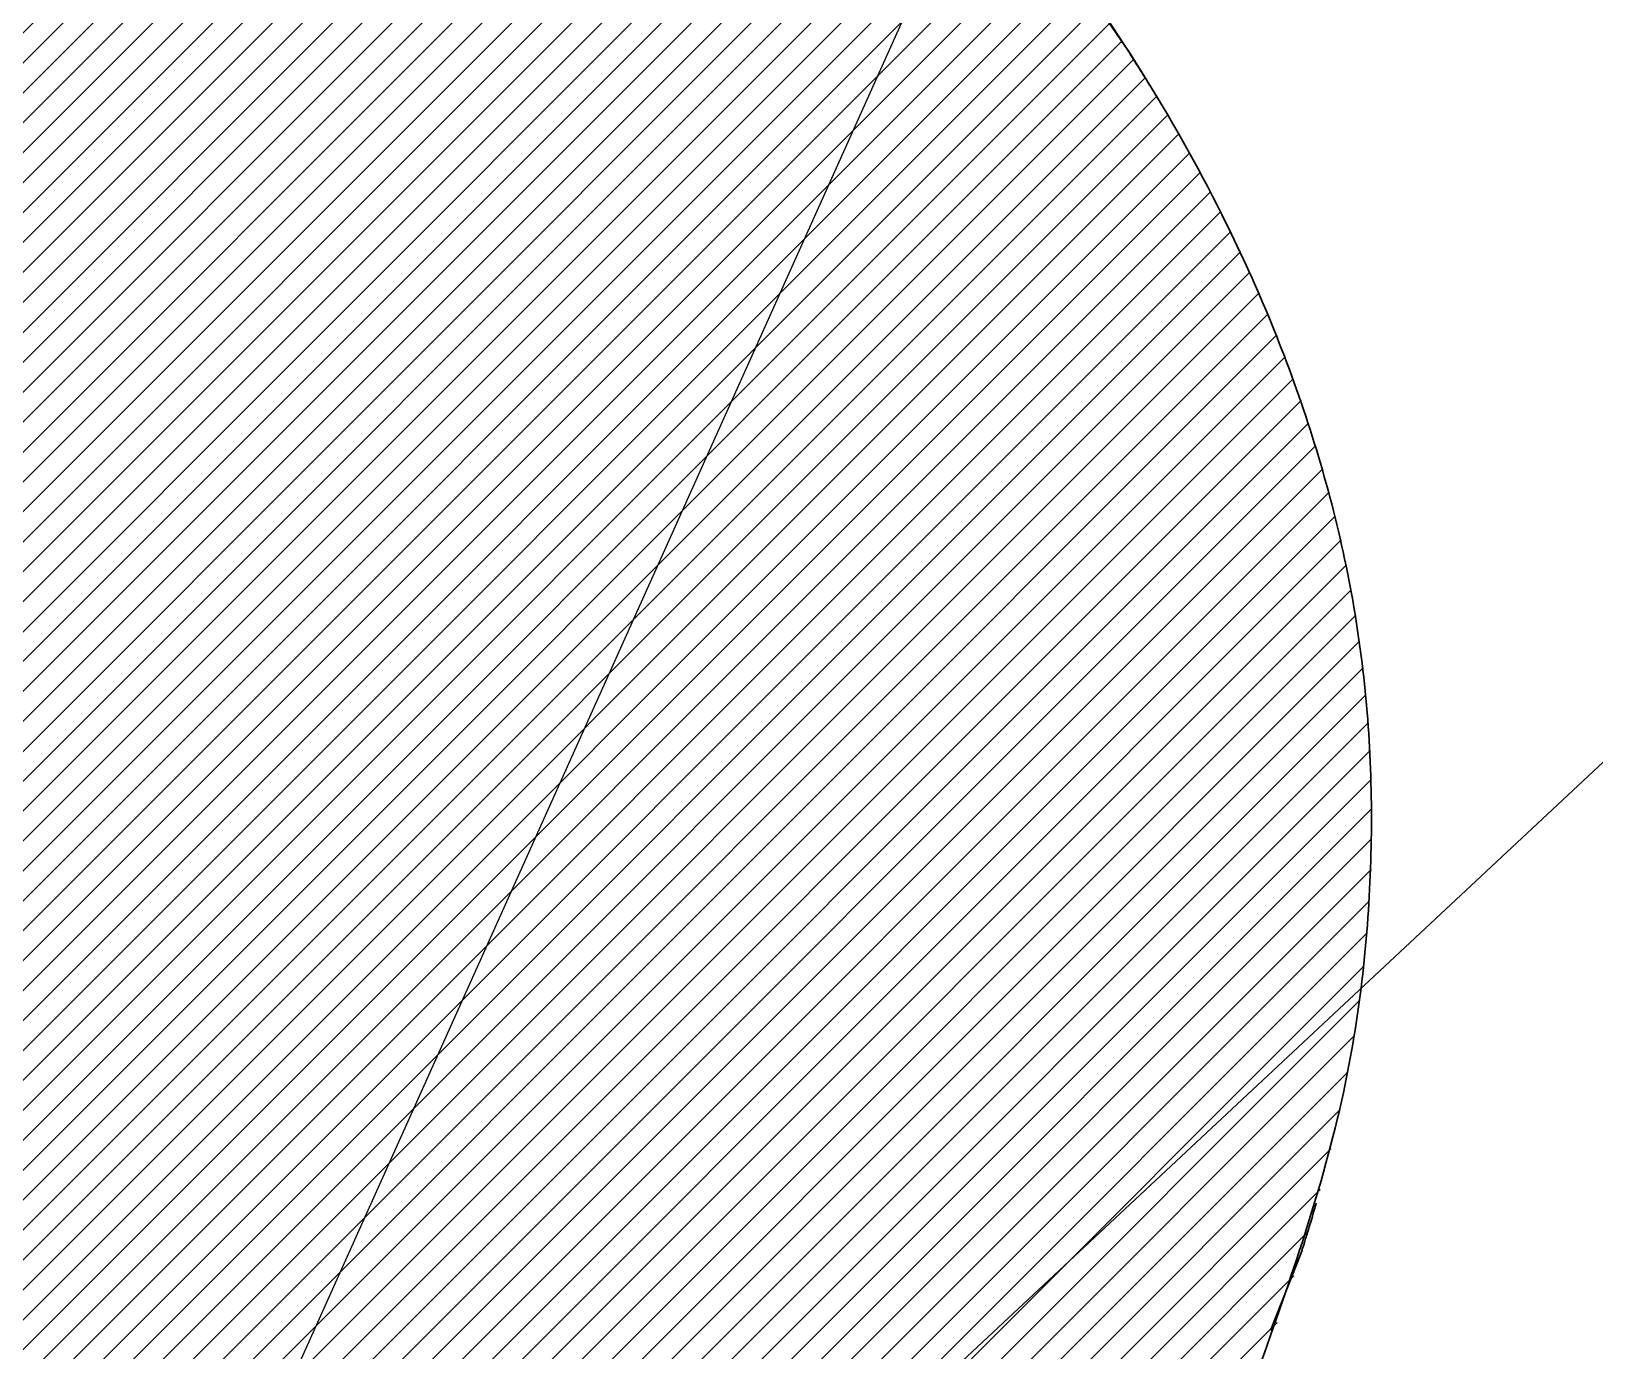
# Model space of a CAD drawing. Header units: millimetres. Extents: x 0 to 4220, y 0 to 2956.
# Drawn here: x 1923.61 to 1962.71, y 1819.36 to 1852.35 of the extents above; entities that cross this region are included whole.
import ezdxf

# ---------------------------------------------------------------- set-up
doc = ezdxf.new("R2010")
doc.units = ezdxf.units.MM
doc.linetypes.add('SLD-实线', pattern=[0])
doc.layers.add('文字', color=7, linetype='SLD-实线', lineweight=15)
doc.styles.get("Standard").update_dxf_attribs({"font": 'HYSWLONGFANGSONG.TTF'})
doc.dimstyles.new('SLDDIMSTYLE0', dxfattribs={"dimtxt": 0, "dimasz": 8, "dimexe": 0, "dimexo": 0.0625, "dimgap": 0, "dimtad": 0, "dimtih": 1, "dimtoh": 1, "dimdec": 0, "dimrnd": 1e-09, "dimzin": 0, "dimdsep": 46, "dimtxsty": 'Standard', "dimblk1": 'DOT', "dimblk2": 'DOT', "dimsah": 1, "dimcen": 0.09, "dimadec": 0, "dimazin": 0, "dimtfac": 8, "dimtdec": 0, "dimtofl": 0, "dimtmove": 0, "dimatfit": 3, "dimldrblk": 'DOT', "dimfxl": 0, "dimfrac": 2, "dimtolj": 1, "dimtzin": 0, "dimarcsym": 0})
doc.dimstyles.new('SLDDIMSTYLE1', dxfattribs={"dimtxt": 0, "dimasz": 30, "dimexe": 0, "dimexo": 0.0625, "dimgap": 0, "dimtad": 0, "dimtih": 1, "dimtoh": 1, "dimdec": 0, "dimrnd": 1e-09, "dimzin": 0, "dimdsep": 46, "dimtxsty": 'Standard', "dimblk1": 'NONE', "dimblk2": 'NONE', "dimsah": 1, "dimcen": 0.09, "dimadec": 0, "dimazin": 0, "dimtfac": 30, "dimtdec": 0, "dimtofl": 0, "dimtmove": 0, "dimatfit": 3, "dimldrblk": 'NONE', "dimfxl": 0, "dimfrac": 2, "dimtolj": 1, "dimtzin": 0, "dimarcsym": 0})

# ---------------------------------------------------------------- blocks, each defined once
blk = doc.blocks.new('_DOT')
at = {"color": 0, "linetype": 'ByBlock', "lineweight": -2}
blk.add_line((-0.5, 0), (-1, 0), dxfattribs=at)
at = {"color": 0, "linetype": 'ByBlock', "const_width": 0.5}
blk.add_lwpolyline([(-0.25, 0, 1), (0.25, 0, 1)], format="xyb", close=True, dxfattribs=at)
blk = doc.blocks.new('_NONE')

msp = doc.modelspace()

# ---------------------------------------------------------------- hatches: boundary and pattern name
at = {"linetype": 'SLD-实线', "lineweight": 0}
h = msp.add_hatch(dxfattribs=at)
h.set_pattern_fill('ANSI31', scale=0.16666667, style=0)
edge = h.paths.add_edge_path(flags=0)
edge.add_line((1923.664, 1872.849), (1923.558, 1872.849))
edge.add_line((1923.558, 1872.849), (1923.558, 1861.449))
edge.add_line((1923.558, 1861.449), (1919.058, 1861.449))
edge.add_line((1919.058, 1861.449), (1919.058, 1816.849))
edge.add_line((1919.058, 1816.849), (1953.411, 1816.849))
edge.add_spline(control_points=[(1953.411, 1816.849), (1956.869, 1824.233), (1960.453, 1847.103), (1938.55, 1868.449), (1923.664, 1872.849)], knot_values=[0.62353, 0.62353, 0.62353, 0.62353, 0.709229, 0.873109, 0.873109, 0.873109, 0.873109], weights=[1, 1, 1, 1, 1], degree=3, periodic=0)
h = msp.add_hatch(dxfattribs=at)
h.set_pattern_fill('ANSI31', scale=0.16666667, style=0)
edge = h.paths.add_edge_path(flags=0)
edge.add_spline(control_points=[(1955.383, 1821.849), (1954.831, 1820.13), (1954.163, 1818.454), (1953.411, 1816.849)], knot_values=[0, 0, 0, 0, 0.002739, 0.002739, 0.002739, 0.002739], weights=[1, 1, 1, 1], degree=3, periodic=0)
edge.add_spline(control_points=[(1953.411, 1816.849), (1953.721, 1817.51), (1954.013, 1818.177), (1954.288, 1818.849)], knot_values=[0, 0, 0, 0, 0.001528, 0.001528, 0.001528, 0.001528], weights=[1, 1, 1, 1], degree=3, periodic=0)
edge.add_spline(control_points=[(1954.288, 1818.849), (1955.206, 1821.093), (1955.936, 1823.428), (1956.424, 1825.805), (1957.18, 1829.487), (1957.348, 1833.354), (1956.824, 1837.076), (1956.301, 1840.786), (1955.064, 1844.427), (1953.385, 1847.769), (1950.93, 1852.656), (1947.486, 1857.099), (1943.597, 1860.853), (1939.284, 1865.016), (1934.247, 1868.49), (1929.019, 1870.849)], knot_values=[0, 0, 0, 0, 0.003641, 0.003641, 0.003641, 0.009334, 0.009334, 0.009334, 0.015004, 0.015004, 0.015004, 0.023335, 0.023335, 0.023335, 0.032598, 0.032598, 0.032598, 0.032598], weights=[1, 1, 1, 1, 1, 1, 1, 1, 1, 1, 1, 1, 1, 1, 1, 1], degree=3, periodic=0)
edge.add_spline(control_points=[(1929.019, 1870.849), (1927.297, 1871.626), (1925.512, 1872.303), (1923.664, 1872.849)], knot_values=[0, 0, 0, 0, 0.003613, 0.003613, 0.003613, 0.003613], weights=[1, 1, 1, 1], degree=3, periodic=0)
edge.add_spline(control_points=[(1923.664, 1872.849), (1925.315, 1872.361), (1927.153, 1871.691), (1929.019, 1870.849)], knot_values=[0, 0, 0, 0, 0.003254, 0.003254, 0.003254, 0.003254], weights=[1, 1, 1, 1], degree=3, periodic=0)
edge.add_spline(control_points=[(1929.019, 1870.849), (1929.592, 1870.591), (1930.174, 1870.313), (1930.764, 1870.017), (1934.075, 1868.353), (1937.673, 1866.032), (1941.057, 1863.154), (1944.437, 1860.279), (1947.702, 1856.777), (1950.383, 1852.849)], knot_values=[0, 0, 0, 0, 0.001296, 0.001296, 0.001296, 0.008686, 0.008686, 0.008686, 0.016061, 0.016061, 0.016061, 0.016061], weights=[1, 1, 1, 1, 1, 1, 1, 1, 1, 1], degree=3, periodic=0)
edge.add_spline(control_points=[(1950.383, 1852.849), (1951.436, 1851.306), (1952.411, 1849.682), (1953.272, 1847.993), (1955.031, 1844.543), (1956.337, 1840.73), (1956.855, 1836.849)], knot_values=[0, 0, 0, 0, 0.002876, 0.002876, 0.002876, 0.008823, 0.008823, 0.008823, 0.008823], weights=[1, 1, 1, 1, 1, 1, 1], degree=3, periodic=0)
edge.add_spline(control_points=[(1956.855, 1836.849), (1957.033, 1835.514), (1957.125, 1834.164), (1957.132, 1832.816), (1957.151, 1829.111), (1956.511, 1825.363), (1955.383, 1821.849)], knot_values=[0, 0, 0, 0, 0.002022, 0.002022, 0.002022, 0.007648, 0.007648, 0.007648, 0.007648], weights=[1, 1, 1, 1, 1, 1, 1], degree=3, periodic=0)
h = msp.add_hatch(dxfattribs=at)
h.set_pattern_fill('ANSI31', scale=0.16666667, style=0)
edge = h.paths.add_edge_path(flags=0)
edge.add_spline(control_points=[(1953.411, 1816.849), (1954.163, 1818.454), (1954.831, 1820.13), (1955.383, 1821.849)], knot_values=[0, 0, 0, 0, 0.002739, 0.002739, 0.002739, 0.002739], weights=[1, 1, 1, 1], degree=3, periodic=0)
edge.add_spline(control_points=[(1955.383, 1821.849), (1955.793, 1823.128), (1956.14, 1824.432), (1956.413, 1825.751), (1957.162, 1829.371), (1957.345, 1833.181), (1956.855, 1836.849)], knot_values=[0, 0, 0, 0, 0.002023, 0.002023, 0.002023, 0.007649, 0.007649, 0.007649, 0.007649], weights=[1, 1, 1, 1, 1, 1, 1], degree=3, periodic=0)
edge.add_spline(control_points=[(1956.855, 1836.849), (1956.602, 1838.744), (1956.169, 1840.621), (1955.584, 1842.435), (1954.384, 1846.157), (1952.539, 1849.689), (1950.383, 1852.849)], knot_values=[0, 0, 0, 0, 0.002869, 0.002869, 0.002869, 0.008813, 0.008813, 0.008813, 0.008813], weights=[1, 1, 1, 1, 1, 1, 1], degree=3, periodic=0)
edge.add_spline(control_points=[(1950.383, 1852.849), (1949.708, 1853.837), (1948.999, 1854.797), (1948.262, 1855.724), (1945.44, 1859.274), (1942.165, 1862.4), (1938.859, 1864.928), (1935.549, 1867.459), (1932.121, 1869.449), (1929.019, 1870.849)], knot_values=[0, 0, 0, 0, 0.00183, 0.00183, 0.00183, 0.008923, 0.008923, 0.008923, 0.016032, 0.016032, 0.016032, 0.016032], weights=[1, 1, 1, 1, 1, 1, 1, 1, 1, 1], degree=3, periodic=0)
edge.add_spline(control_points=[(1929.019, 1870.849), (1927.153, 1871.691), (1925.315, 1872.361), (1923.664, 1872.849)], knot_values=[0, 0, 0, 0, 0.003254, 0.003254, 0.003254, 0.003254], weights=[1, 1, 1, 1], degree=3, periodic=0)
edge.add_line((1923.664, 1872.849), (1923.664, 1872.849))
edge.add_spline(control_points=[(1923.664, 1872.849), (1938.55, 1868.449), (1960.453, 1847.103), (1956.869, 1824.233), (1953.411, 1816.849)], knot_values=[0.126891, 0.126891, 0.126891, 0.126891, 0.290771, 0.37647, 0.37647, 0.37647, 0.37647], weights=[1, 1, 1, 1, 1], degree=3, periodic=0)
h = msp.add_hatch(dxfattribs=at)
h.set_pattern_fill('ANSI31', style=0)
edge = h.paths.add_edge_path(flags=0)
edge.add_spline(control_points=[(1949.681, 1853.849), (1950.16, 1853.185), (1950.615, 1852.518), (1951.047, 1851.849)], knot_values=[0, 0, 0, 0, 0.001425, 0.001425, 0.001425, 0.001425], weights=[1, 1, 1, 1], degree=3, periodic=0)
edge.add_spline(control_points=[(1951.047, 1851.849), (1952.383, 1849.779), (1953.666, 1847.417), (1954.684, 1844.908), (1955.868, 1841.989), (1956.707, 1838.775), (1957.001, 1835.545), (1957.295, 1832.323), (1957.076, 1829.003), (1956.433, 1825.849)], knot_values=[0, 0, 0, 0, 0.004187, 0.004187, 0.004187, 0.00908, 0.00908, 0.00908, 0.013953, 0.013953, 0.013953, 0.013953], weights=[1, 1, 1, 1, 1, 1, 1, 1, 1, 1], degree=3, periodic=0)
edge.add_spline(control_points=[(1956.433, 1825.849), (1956.293, 1825.164), (1956.136, 1824.496), (1955.966, 1823.849)], knot_values=[0, 0, 0, 0, 0.001663, 0.001663, 0.001663, 0.001663], weights=[1, 1, 1, 1], degree=3, periodic=0)
edge.add_spline(control_points=[(1955.966, 1823.849), (1956.073, 1824.256), (1956.122, 1824.46), (1956.101, 1824.377), (1956.087, 1824.319), (1956.04, 1824.131), (1955.966, 1823.849)], knot_values=[0, 0, 0, 0, 0.001939, 0.001939, 0.001939, 0.003263, 0.003263, 0.003263, 0.003263], weights=[1, 1, 1, 1, 1, 1, 1], degree=3, periodic=0)
edge.add_spline(control_points=[(1955.966, 1823.849), (1956.136, 1824.496), (1956.293, 1825.164), (1956.433, 1825.849)], knot_values=[0, 0, 0, 0, 0.001663, 0.001663, 0.001663, 0.001663], weights=[1, 1, 1, 1], degree=3, periodic=0)
edge.add_spline(control_points=[(1956.433, 1825.849), (1957.018, 1828.719), (1957.255, 1831.721), (1957.07, 1834.661), (1956.871, 1837.818), (1956.159, 1840.98), (1955.084, 1843.877), (1954.01, 1846.774), (1952.562, 1849.501), (1951.047, 1851.849)], knot_values=[0, 0, 0, 0, 0.004421, 0.004421, 0.004421, 0.009185, 0.009185, 0.009185, 0.013946, 0.013946, 0.013946, 0.013946], weights=[1, 1, 1, 1, 1, 1, 1, 1, 1, 1], degree=3, periodic=0)
edge.add_spline(control_points=[(1951.047, 1851.849), (1950.615, 1852.518), (1950.16, 1853.185), (1949.681, 1853.849)], knot_values=[0, 0, 0, 0, 0.001425, 0.001425, 0.001425, 0.001425], weights=[1, 1, 1, 1], degree=3, periodic=0)
edge.add_spline(control_points=[(1949.681, 1853.849), (1948.59, 1855.365), (1947.433, 1856.785), (1946.267, 1858.084), (1944.322, 1860.252), (1942.314, 1862.118), (1940.529, 1863.597), (1938.732, 1865.087), (1937.123, 1866.224), (1935.941, 1867.008), (1934.752, 1867.796), (1933.964, 1868.257), (1933.681, 1868.423), (1933.403, 1868.588), (1933.608, 1868.474), (1934.271, 1868.07), (1934.946, 1867.658), (1936.12, 1866.928), (1937.623, 1865.845), (1939.236, 1864.683), (1941.275, 1863.07), (1943.381, 1861.06), (1945.48, 1859.056), (1947.697, 1856.604), (1949.681, 1853.849)], knot_values=[0, 0, 0, 0, 0.002992, 0.002992, 0.002992, 0.008023, 0.008023, 0.008023, 0.013097, 0.013097, 0.013097, 0.018205, 0.018205, 0.018205, 0.023243, 0.023243, 0.023243, 0.028382, 0.028382, 0.028382, 0.033904, 0.033904, 0.033904, 0.039396, 0.039396, 0.039396, 0.039396], weights=[1, 1, 1, 1, 1, 1, 1, 1, 1, 1, 1, 1, 1, 1, 1, 1, 1, 1, 1, 1, 1, 1, 1, 1, 1], degree=3, periodic=0)
edge = h.paths.add_edge_path(flags=0)
edge.add_spline(control_points=[(1956.558, 1838.664), (1956.558, 1838.664), (1956.571, 1838.6), (1956.592, 1838.487), (1956.614, 1838.371), (1956.645, 1838.199), (1956.68, 1837.998), (1956.728, 1837.716), (1956.783, 1837.369), (1956.835, 1836.998), (1956.905, 1836.492), (1956.969, 1835.929), (1957.018, 1835.353), (1957.101, 1834.384), (1957.141, 1833.349), (1957.131, 1832.336), (1957.122, 1831.353), (1957.065, 1830.359), (1956.975, 1829.439), (1956.917, 1828.843), (1956.843, 1828.264), (1956.77, 1827.765), (1956.723, 1827.449), (1956.676, 1827.159), (1956.637, 1826.935), (1956.613, 1826.796), (1956.593, 1826.682), (1956.579, 1826.605), (1956.565, 1826.527), (1956.557, 1826.488), (1956.558, 1826.494), (1956.559, 1826.5), (1956.569, 1826.551), (1956.585, 1826.639), (1956.604, 1826.742), (1956.631, 1826.897), (1956.662, 1827.081), (1956.706, 1827.346), (1956.758, 1827.675), (1956.808, 1828.028), (1956.874, 1828.501), (1956.937, 1829.029), (1956.988, 1829.571), (1957.077, 1830.525), (1957.13, 1831.553), (1957.132, 1832.566), (1957.135, 1833.55), (1957.09, 1834.551), (1957.007, 1835.485), (1956.951, 1836.105), (1956.878, 1836.711), (1956.801, 1837.238), (1956.751, 1837.58), (1956.698, 1837.895), (1956.655, 1838.142), (1956.627, 1838.3), (1956.602, 1838.432), (1956.585, 1838.523), (1956.568, 1838.614), (1956.558, 1838.664), (1956.558, 1838.664)], knot_values=[0, 0, 0, 0, 0.000458, 0.000458, 0.000458, 0.00093, 0.00093, 0.00093, 0.001591, 0.001591, 0.001591, 0.002495, 0.002495, 0.002495, 0.004024, 0.004024, 0.004024, 0.005506, 0.005506, 0.005506, 0.00646, 0.00646, 0.00646, 0.007063, 0.007063, 0.007063, 0.007436, 0.007436, 0.007436, 0.007815, 0.007815, 0.007815, 0.008194, 0.008194, 0.008194, 0.00864, 0.00864, 0.00864, 0.009282, 0.009282, 0.009282, 0.010141, 0.010141, 0.010141, 0.011667, 0.011667, 0.011667, 0.013149, 0.013149, 0.013149, 0.014129, 0.014129, 0.014129, 0.014762, 0.014762, 0.014762, 0.015165, 0.015165, 0.015165, 0.015572, 0.015572, 0.015572, 0.015572], weights=[1, 1, 1, 1, 1, 1, 1, 1, 1, 1, 1, 1, 1, 1, 1, 1, 1, 1, 1, 1, 1, 1, 1, 1, 1, 1, 1, 1, 1, 1, 1, 1, 1, 1, 1, 1, 1, 1, 1, 1, 1, 1, 1, 1, 1, 1, 1, 1, 1, 1, 1, 1, 1, 1, 1, 1, 1, 1, 1, 1, 1], degree=3, periodic=0)
h = msp.add_hatch(dxfattribs=at)
h.set_pattern_fill('ANSI31', style=0)
edge = h.paths.add_edge_path(flags=0)
edge.add_spline(control_points=[(1955.448, 1842.849), (1954.527, 1845.586), (1953.264, 1848.212), (1951.795, 1850.649)], knot_values=[0, 0, 0, 0, 0.00435, 0.00435, 0.00435, 0.00435], weights=[1, 1, 1, 1], degree=3, periodic=0)
edge.add_spline(control_points=[(1951.795, 1850.649), (1951.692, 1850.82), (1951.591, 1850.986), (1951.499, 1851.133), (1951.412, 1851.274), (1951.331, 1851.403), (1951.263, 1851.511), (1951.189, 1851.628), (1951.127, 1851.724), (1951.089, 1851.783), (1951.062, 1851.825), (1951.047, 1851.849), (1951.047, 1851.849)], knot_values=[0, 0, 0, 0, 0.000305, 0.000305, 0.000305, 0.000596, 0.000596, 0.000596, 0.000914, 0.000914, 0.000914, 0.001138, 0.001138, 0.001138, 0.001138], weights=[1, 1, 1, 1, 1, 1, 1, 1, 1, 1, 1, 1, 1], degree=3, periodic=0)
edge.add_spline(control_points=[(1951.047, 1851.849), (1951.047, 1851.849), (1951.057, 1851.833), (1951.083, 1851.793), (1951.1, 1851.766), (1951.126, 1851.726), (1951.159, 1851.673), (1951.187, 1851.63), (1951.222, 1851.575), (1951.261, 1851.514), (1951.3, 1851.452), (1951.345, 1851.381), (1951.39, 1851.308), (1951.434, 1851.238), (1951.48, 1851.164), (1951.525, 1851.092), (1951.594, 1850.98), (1951.663, 1850.867), (1951.727, 1850.761), (1951.751, 1850.723), (1951.773, 1850.686), (1951.795, 1850.649)], knot_values=[0, 0, 0, 0, 0.000231, 0.000231, 0.000231, 0.00039, 0.00039, 0.00039, 0.000523, 0.000523, 0.000523, 0.000657, 0.000657, 0.000657, 0.000785, 0.000785, 0.000785, 0.000982, 0.000982, 0.000982, 0.001052, 0.001052, 0.001052, 0.001052], weights=[1, 1, 1, 1, 1, 1, 1, 1, 1, 1, 1, 1, 1, 1, 1, 1, 1, 1, 1, 1, 1, 1], degree=3, periodic=0)
edge.add_spline(control_points=[(1951.795, 1850.649), (1953.204, 1848.31), (1954.505, 1845.651), (1955.448, 1842.849)], knot_values=[0, 0, 0, 0, 0.004519, 0.004519, 0.004519, 0.004519], weights=[1, 1, 1, 1], degree=3, periodic=0)
edge.add_spline(control_points=[(1955.448, 1842.849), (1955.583, 1842.449), (1955.74, 1841.955), (1955.898, 1841.407), (1956.08, 1840.774), (1956.267, 1840.049), (1956.429, 1839.296), (1956.59, 1838.549), (1956.731, 1837.753), (1956.838, 1836.973), (1956.942, 1836.221), (1957.017, 1835.464), (1957.063, 1834.761), (1957.107, 1834.098), (1957.127, 1833.468), (1957.131, 1832.92), (1957.136, 1832.403), (1957.127, 1831.948), (1957.115, 1831.593), (1957.104, 1831.248), (1957.091, 1830.991), (1957.083, 1830.845), (1957.074, 1830.696), (1957.072, 1830.66), (1957.077, 1830.74), (1957.082, 1830.826), (1957.095, 1831.046), (1957.108, 1831.375), (1957.121, 1831.726), (1957.135, 1832.211), (1957.132, 1832.778), (1957.13, 1833.367), (1957.11, 1834.061), (1957.061, 1834.793), (1957.012, 1835.528), (1956.931, 1836.323), (1956.819, 1837.109), (1956.71, 1837.874), (1956.57, 1838.652), (1956.411, 1839.381), (1956.26, 1840.072), (1956.089, 1840.737), (1955.921, 1841.327), (1955.763, 1841.882), (1955.603, 1842.384), (1955.467, 1842.793), (1955.333, 1843.194), (1955.217, 1843.516), (1955.138, 1843.73), (1955.06, 1843.945), (1955.017, 1844.058), (1955.017, 1844.058), (1955.017, 1844.058), (1955.04, 1843.996), (1955.085, 1843.875), (1955.128, 1843.759), (1955.191, 1843.588), (1955.268, 1843.37)], knot_values=[0.001996, 0.001996, 0.001996, 0.001996, 0.00304, 0.00304, 0.00304, 0.004244, 0.004244, 0.004244, 0.005437, 0.005437, 0.005437, 0.006586, 0.006586, 0.006586, 0.00767, 0.00767, 0.00767, 0.008693, 0.008693, 0.008693, 0.009686, 0.009686, 0.009686, 0.010701, 0.010701, 0.010701, 0.011781, 0.011781, 0.011781, 0.012935, 0.012935, 0.012935, 0.014132, 0.014132, 0.014132, 0.015335, 0.015335, 0.015335, 0.016504, 0.016504, 0.016504, 0.017612, 0.017612, 0.017612, 0.018655, 0.018655, 0.018655, 0.019678, 0.019678, 0.019678, 0.020702, 0.020702, 0.020702, 0.021462, 0.021462, 0.021462, 0.022195, 0.022195, 0.022195, 0.022195], weights=[1, 1, 1, 1, 1, 1, 1, 1, 1, 1, 1, 1, 1, 1, 1, 1, 1, 1, 1, 1, 1, 1, 1, 1, 1, 1, 1, 1, 1, 1, 1, 1, 1, 1, 1, 1, 1, 1, 1, 1, 1, 1, 1, 1, 1, 1, 1, 1, 1, 1, 1, 1, 1, 1, 1, 1, 1, 1], degree=3, periodic=0)
edge.add_spline(control_points=[(1955.268, 1843.37), (1955.239, 1843.453), (1955.21, 1843.532), (1955.184, 1843.605), (1955.04, 1844.003), (1954.946, 1844.243), (1954.917, 1844.32), (1954.885, 1844.402), (1954.924, 1844.304), (1955.019, 1844.052), (1955.114, 1843.8), (1955.266, 1843.389), (1955.448, 1842.849)], knot_values=[0.000481, 0.000481, 0.000481, 0.000481, 0.000739, 0.000739, 0.000739, 0.002163, 0.002163, 0.002163, 0.003681, 0.003681, 0.003681, 0.005194, 0.005194, 0.005194, 0.005194], weights=[1, 1, 1, 1, 1, 1, 1, 1, 1, 1, 1, 1, 1], degree=3, periodic=0)
h = msp.add_hatch(dxfattribs=at)
h.set_pattern_fill('ANSI31', style=0)
edge = h.paths.add_edge_path(flags=0)
edge.add_spline(control_points=[(1955.448, 1842.849), (1955.275, 1843.364), (1955.128, 1843.762), (1955.032, 1844.016), (1954.947, 1844.244), (1954.901, 1844.361), (1954.906, 1844.348), (1954.91, 1844.336), (1954.961, 1844.207), (1955.054, 1843.959), (1955.147, 1843.709), (1955.286, 1843.332), (1955.448, 1842.849)], knot_values=[0, 0, 0, 0, 0.001427, 0.001427, 0.001427, 0.002708, 0.002708, 0.002708, 0.003921, 0.003921, 0.003921, 0.005139, 0.005139, 0.005139, 0.005139], weights=[1, 1, 1, 1, 1, 1, 1, 1, 1, 1, 1, 1, 1], degree=3, periodic=0)
edge.add_spline(control_points=[(1955.448, 1842.849), (1954.505, 1845.651), (1953.204, 1848.31), (1951.795, 1850.649)], knot_values=[0, 0, 0, 0, 0.004519, 0.004519, 0.004519, 0.004519], weights=[1, 1, 1, 1], degree=3, periodic=0)
edge.add_spline(control_points=[(1951.795, 1850.649), (1951.73, 1850.758), (1951.658, 1850.875), (1951.585, 1850.994), (1951.532, 1851.081), (1951.476, 1851.171), (1951.423, 1851.257), (1951.377, 1851.329), (1951.332, 1851.401), (1951.292, 1851.465), (1951.252, 1851.529), (1951.215, 1851.587), (1951.184, 1851.635), (1951.153, 1851.683), (1951.128, 1851.722), (1951.109, 1851.752), (1951.078, 1851.801), (1951.06, 1851.828), (1951.052, 1851.841), (1951.048, 1851.846), (1951.047, 1851.849), (1951.047, 1851.849)], knot_values=[0, 0, 0, 0, 0.000211, 0.000211, 0.000211, 0.000365, 0.000365, 0.000365, 0.000496, 0.000496, 0.000496, 0.000627, 0.000627, 0.000627, 0.000756, 0.000756, 0.000756, 0.000962, 0.000962, 0.000962, 0.001053, 0.001053, 0.001053, 0.001053], weights=[1, 1, 1, 1, 1, 1, 1, 1, 1, 1, 1, 1, 1, 1, 1, 1, 1, 1, 1, 1, 1, 1], degree=3, periodic=0)
edge.add_spline(control_points=[(1951.047, 1851.849), (1951.047, 1851.849), (1951.064, 1851.823), (1951.093, 1851.778), (1951.121, 1851.733), (1951.162, 1851.669), (1951.211, 1851.593), (1951.27, 1851.5), (1951.341, 1851.387), (1951.42, 1851.261), (1951.509, 1851.119), (1951.609, 1850.956), (1951.714, 1850.784), (1951.741, 1850.74), (1951.768, 1850.695), (1951.795, 1850.649)], knot_values=[0, 0, 0, 0, 0.000233, 0.000233, 0.000233, 0.000465, 0.000465, 0.000465, 0.000743, 0.000743, 0.000743, 0.001058, 0.001058, 0.001058, 0.001138, 0.001138, 0.001138, 0.001138], weights=[1, 1, 1, 1, 1, 1, 1, 1, 1, 1, 1, 1, 1, 1, 1, 1], degree=3, periodic=0)
edge.add_spline(control_points=[(1951.795, 1850.649), (1953.264, 1848.212), (1954.527, 1845.586), (1955.448, 1842.849)], knot_values=[0, 0, 0, 0, 0.00435, 0.00435, 0.00435, 0.00435], weights=[1, 1, 1, 1], degree=3, periodic=0)
h = msp.add_hatch(dxfattribs=at)
h.set_pattern_fill('ANSI31', style=0)
edge = h.paths.add_edge_path(flags=0)
edge.add_spline(control_points=[(1957.083, 1830.849), (1956.938, 1828.213), (1956.471, 1825.58), (1955.747, 1823.049)], knot_values=[0, 0, 0, 0, 0.003961, 0.003961, 0.003961, 0.003961], weights=[1, 1, 1, 1], degree=3, periodic=0)
edge.add_spline(control_points=[(1955.747, 1823.049), (1955.707, 1822.907), (1955.665, 1822.766), (1955.627, 1822.637), (1955.588, 1822.508), (1955.552, 1822.387), (1955.519, 1822.283), (1955.485, 1822.173), (1955.456, 1822.078), (1955.433, 1822.007), (1955.41, 1821.935), (1955.394, 1821.884), (1955.387, 1821.862), (1955.384, 1821.853), (1955.383, 1821.849), (1955.383, 1821.849)], knot_values=[0, 0, 0, 0, 0.000222, 0.000222, 0.000222, 0.000443, 0.000443, 0.000443, 0.000676, 0.000676, 0.000676, 0.000914, 0.000914, 0.000914, 0.001006, 0.001006, 0.001006, 0.001006], weights=[1, 1, 1, 1, 1, 1, 1, 1, 1, 1, 1, 1, 1, 1, 1, 1], degree=3, periodic=0)
edge.add_spline(control_points=[(1955.383, 1821.849), (1955.383, 1821.849), (1955.39, 1821.87), (1955.404, 1821.915), (1955.418, 1821.96), (1955.441, 1822.03), (1955.469, 1822.122), (1955.495, 1822.203), (1955.526, 1822.302), (1955.559, 1822.412), (1955.589, 1822.51), (1955.622, 1822.619), (1955.654, 1822.729), (1955.685, 1822.835), (1955.717, 1822.943), (1955.747, 1823.049)], knot_values=[0, 0, 0, 0, 0.00022, 0.00022, 0.00022, 0.000441, 0.000441, 0.000441, 0.000635, 0.000635, 0.000635, 0.000809, 0.000809, 0.000809, 0.000975, 0.000975, 0.000975, 0.000975], weights=[1, 1, 1, 1, 1, 1, 1, 1, 1, 1, 1, 1, 1, 1, 1, 1], degree=3, periodic=0)
edge.add_spline(control_points=[(1955.747, 1823.049), (1956.467, 1825.567), (1956.937, 1828.207), (1957.083, 1830.849)], knot_values=[0, 0, 0, 0, 0.003971, 0.003971, 0.003971, 0.003971], weights=[1, 1, 1, 1], degree=3, periodic=0)
edge.add_spline(control_points=[(1957.083, 1830.849), (1957.075, 1830.706), (1957.067, 1830.573), (1957.058, 1830.449), (1957.027, 1829.986), (1956.996, 1829.658), (1956.98, 1829.489), (1956.967, 1829.35), (1956.963, 1829.314), (1956.97, 1829.384)], knot_values=[0, 0, 0, 0, 0.000369, 0.000369, 0.000369, 0.001772, 0.001772, 0.001772, 0.002927, 0.002927, 0.002927, 0.002927], weights=[1, 1, 1, 1, 1, 1, 1, 1, 1, 1], degree=3, periodic=0)
edge.add_spline(control_points=[(1956.97, 1829.384), (1956.97, 1829.384), (1956.97, 1829.383), (1956.97, 1829.383), (1956.966, 1829.349), (1956.978, 1829.457), (1956.999, 1829.699), (1957.021, 1829.936), (1957.052, 1830.308), (1957.079, 1830.788), (1957.106, 1831.252), (1957.129, 1831.83), (1957.132, 1832.478), (1957.135, 1833.111), (1957.12, 1833.827), (1957.075, 1834.571), (1957.03, 1835.317), (1956.955, 1836.11), (1956.85, 1836.884), (1956.743, 1837.682), (1956.602, 1838.482), (1956.446, 1839.216), (1956.285, 1839.974), (1956.103, 1840.683), (1955.932, 1841.287), (1955.758, 1841.9), (1955.591, 1842.422), (1955.459, 1842.816), (1955.327, 1843.21), (1955.227, 1843.486), (1955.177, 1843.625), (1955.127, 1843.763), (1955.124, 1843.769), (1955.171, 1843.642), (1955.216, 1843.516), (1955.31, 1843.258), (1955.436, 1842.885), (1955.559, 1842.52), (1955.717, 1842.033), (1955.883, 1841.459), (1956.049, 1840.885), (1956.228, 1840.207), (1956.389, 1839.477), (1956.504, 1838.959), (1956.612, 1838.407), (1956.706, 1837.844), (1956.834, 1837.076), (1956.937, 1836.269), (1957.006, 1835.493), (1957.078, 1834.691), (1957.116, 1833.899), (1957.128, 1833.185), (1957.14, 1832.453), (1957.126, 1831.783), (1957.102, 1831.232), (1957.096, 1831.098), (1957.089, 1830.97), (1957.083, 1830.849)], knot_values=[0.00711, 0.00711, 0.00711, 0.00711, 0.007121, 0.007121, 0.007121, 0.008391, 0.008391, 0.008391, 0.009633, 0.009633, 0.009633, 0.010837, 0.010837, 0.010837, 0.012013, 0.012013, 0.012013, 0.013194, 0.013194, 0.013194, 0.014411, 0.014411, 0.014411, 0.015667, 0.015667, 0.015667, 0.016944, 0.016944, 0.016944, 0.018224, 0.018224, 0.018224, 0.0195, 0.0195, 0.0195, 0.020756, 0.020756, 0.020756, 0.021987, 0.021987, 0.021987, 0.023219, 0.023219, 0.023219, 0.024087, 0.024087, 0.024087, 0.025281, 0.025281, 0.025281, 0.026515, 0.026515, 0.026515, 0.027781, 0.027781, 0.027781, 0.028086, 0.028086, 0.028086, 0.028086], weights=[1, 1, 1, 1, 1, 1, 1, 1, 1, 1, 1, 1, 1, 1, 1, 1, 1, 1, 1, 1, 1, 1, 1, 1, 1, 1, 1, 1, 1, 1, 1, 1, 1, 1, 1, 1, 1, 1, 1, 1, 1, 1, 1, 1, 1, 1, 1, 1, 1, 1, 1, 1, 1, 1, 1, 1, 1, 1], degree=3, periodic=0)
h = msp.add_hatch(dxfattribs=at)
h.set_pattern_fill('ANSI31', style=0)
edge = h.paths.add_edge_path(flags=0)
edge.add_spline(control_points=[(1956.558, 1838.664), (1956.558, 1838.664), (1956.571, 1838.6), (1956.592, 1838.487), (1956.614, 1838.371), (1956.645, 1838.199), (1956.68, 1837.998), (1956.728, 1837.716), (1956.783, 1837.369), (1956.835, 1836.998), (1956.905, 1836.492), (1956.969, 1835.929), (1957.018, 1835.353), (1957.101, 1834.384), (1957.141, 1833.349), (1957.131, 1832.336), (1957.122, 1831.353), (1957.065, 1830.359), (1956.975, 1829.439), (1956.917, 1828.843), (1956.843, 1828.264), (1956.77, 1827.765), (1956.723, 1827.449), (1956.676, 1827.159), (1956.637, 1826.935), (1956.613, 1826.796), (1956.593, 1826.682), (1956.579, 1826.605), (1956.565, 1826.527), (1956.557, 1826.488), (1956.558, 1826.494), (1956.559, 1826.5), (1956.569, 1826.551), (1956.585, 1826.639), (1956.604, 1826.742), (1956.631, 1826.897), (1956.662, 1827.081), (1956.706, 1827.346), (1956.758, 1827.675), (1956.808, 1828.028), (1956.874, 1828.501), (1956.937, 1829.029), (1956.988, 1829.571), (1957.077, 1830.525), (1957.13, 1831.553), (1957.132, 1832.566), (1957.135, 1833.55), (1957.09, 1834.551), (1957.007, 1835.485), (1956.951, 1836.105), (1956.878, 1836.711), (1956.801, 1837.238), (1956.751, 1837.58), (1956.698, 1837.895), (1956.655, 1838.142), (1956.627, 1838.3), (1956.602, 1838.432), (1956.585, 1838.523), (1956.568, 1838.614), (1956.558, 1838.664), (1956.558, 1838.664)], knot_values=[0, 0, 0, 0, 0.000458, 0.000458, 0.000458, 0.00093, 0.00093, 0.00093, 0.001591, 0.001591, 0.001591, 0.002495, 0.002495, 0.002495, 0.004024, 0.004024, 0.004024, 0.005506, 0.005506, 0.005506, 0.00646, 0.00646, 0.00646, 0.007063, 0.007063, 0.007063, 0.007436, 0.007436, 0.007436, 0.007815, 0.007815, 0.007815, 0.008194, 0.008194, 0.008194, 0.00864, 0.00864, 0.00864, 0.009282, 0.009282, 0.009282, 0.010141, 0.010141, 0.010141, 0.011667, 0.011667, 0.011667, 0.013149, 0.013149, 0.013149, 0.014129, 0.014129, 0.014129, 0.014762, 0.014762, 0.014762, 0.015165, 0.015165, 0.015165, 0.015572, 0.015572, 0.015572, 0.015572], weights=[1, 1, 1, 1, 1, 1, 1, 1, 1, 1, 1, 1, 1, 1, 1, 1, 1, 1, 1, 1, 1, 1, 1, 1, 1, 1, 1, 1, 1, 1, 1, 1, 1, 1, 1, 1, 1, 1, 1, 1, 1, 1, 1, 1, 1, 1, 1, 1, 1, 1, 1, 1, 1, 1, 1, 1, 1, 1, 1, 1, 1], degree=3, periodic=0)
h = msp.add_hatch(dxfattribs=at)
h.set_pattern_fill('ANSI31', style=0)
edge = h.paths.add_edge_path(flags=0)
edge.add_spline(control_points=[(1957.083, 1830.849), (1957.063, 1830.49), (1957.041, 1830.19), (1957.022, 1829.957), (1956.993, 1829.61), (1956.972, 1829.407), (1956.967, 1829.36), (1956.963, 1829.314), (1956.974, 1829.419), (1956.997, 1829.669), (1957.019, 1829.92), (1957.054, 1830.323), (1957.083, 1830.849)], knot_values=[0, 0, 0, 0, 0.000927, 0.000927, 0.000927, 0.002319, 0.002319, 0.002319, 0.003689, 0.003689, 0.003689, 0.005061, 0.005061, 0.005061, 0.005061], weights=[1, 1, 1, 1, 1, 1, 1, 1, 1, 1, 1, 1, 1], degree=3, periodic=0)
edge.add_spline(control_points=[(1957.083, 1830.849), (1956.937, 1828.207), (1956.467, 1825.567), (1955.747, 1823.049)], knot_values=[0, 0, 0, 0, 0.003971, 0.003971, 0.003971, 0.003971], weights=[1, 1, 1, 1], degree=3, periodic=0)
edge.add_spline(control_points=[(1955.747, 1823.049), (1955.714, 1822.933), (1955.679, 1822.812), (1955.645, 1822.697), (1955.61, 1822.581), (1955.576, 1822.467), (1955.545, 1822.367), (1955.516, 1822.271), (1955.489, 1822.185), (1955.467, 1822.113), (1955.444, 1822.042), (1955.426, 1821.984), (1955.413, 1821.942), (1955.398, 1821.896), (1955.389, 1821.867), (1955.385, 1821.855), (1955.384, 1821.851), (1955.383, 1821.849), (1955.383, 1821.849)], knot_values=[0, 0, 0, 0, 0.000183, 0.000183, 0.000183, 0.000368, 0.000368, 0.000368, 0.000542, 0.000542, 0.000542, 0.000716, 0.000716, 0.000716, 0.000906, 0.000906, 0.000906, 0.000975, 0.000975, 0.000975, 0.000975], weights=[1, 1, 1, 1, 1, 1, 1, 1, 1, 1, 1, 1, 1, 1, 1, 1, 1, 1, 1], degree=3, periodic=0)
edge.add_spline(control_points=[(1955.383, 1821.849), (1955.383, 1821.849), (1955.391, 1821.875), (1955.406, 1821.922), (1955.421, 1821.969), (1955.444, 1822.039), (1955.471, 1822.126), (1955.499, 1822.218), (1955.534, 1822.33), (1955.572, 1822.455), (1955.611, 1822.583), (1955.654, 1822.726), (1955.697, 1822.875), (1955.713, 1822.932), (1955.73, 1822.99), (1955.747, 1823.049)], knot_values=[0, 0, 0, 0, 0.000222, 0.000222, 0.000222, 0.000443, 0.000443, 0.000443, 0.000678, 0.000678, 0.000678, 0.000916, 0.000916, 0.000916, 0.001006, 0.001006, 0.001006, 0.001006], weights=[1, 1, 1, 1, 1, 1, 1, 1, 1, 1, 1, 1, 1, 1, 1, 1], degree=3, periodic=0)
edge.add_spline(control_points=[(1955.747, 1823.049), (1956.471, 1825.58), (1956.938, 1828.213), (1957.083, 1830.849)], knot_values=[0, 0, 0, 0, 0.003961, 0.003961, 0.003961, 0.003961], weights=[1, 1, 1, 1], degree=3, periodic=0)

# ---------------------------------------------------------------- linework, layer by layer
at = {"color": 7, "linetype": 'SLD-实线', "lineweight": 30}
for p, q in [((1951.047, 1851.849), (1950.265, 1852.994)), ((1954.599, 1819.862), (1955.383, 1821.849))]:
    msp.add_line(p, q, dxfattribs=at)
for points, knots in [([(1929.019, 1870.849), (1931.607, 1869.507), (1936.787, 1866.821), (1943.523, 1861.215), (1949.201, 1854.887), (1953.165, 1848.63), (1955.68, 1842.613), (1957.004, 1837.093), (1957.254, 1831.421), (1956.544, 1825.22), (1955.1, 1821.143), (1954.288, 1818.849)], [0, 0, 0, 0, 0.141484, 0.283087, 0.410711, 0.538179, 0.625393, 0.712492, 0.799944, 0.887458, 1, 1, 1, 1]), ([(1951.795, 1850.649), (1951.693, 1850.817), (1951.494, 1851.144), (1951.246, 1851.538), (1951.078, 1851.8), (1951.056, 1851.835), (1951.047, 1851.849)], [0, 0, 0, 0, 0.267834, 0.523777, 0.802999, 1, 1, 1, 1]), ([(1955.383, 1821.849), (1955.388, 1821.864), (1955.397, 1821.893), (1955.467, 1822.114), (1955.569, 1822.442), (1955.67, 1822.781), (1955.73, 1822.991), (1955.747, 1823.049)], [0, 0, 0, 0, 0.220518, 0.44055, 0.672951, 0.909053, 1, 1, 1, 1])]:
    msp.add_open_spline(points, degree=3, knots=knots, dxfattribs=at)

# ---------------------------------------------------------------- leaders
at = {"layer": '文字', "has_arrowhead": 0}
for points in [[(2065.011, 2617.495), (0, 0)], [(2105.622, 2507.557), (0, 0)], [(2124.548, 1985.094), (0, 0)], [(2089.767, 1923.587), (0, 0)]]:
    msp.add_leader(points, dimstyle='SLDDIMSTYLE1', dxfattribs=at)
at = {"layer": '文字'}
for points in [[(1976.058, 1920.849), (1760, 1440)], [(1923.627, 1897.178), (1666.667, 1626.667)]]:
    msp.add_leader(points, dimstyle='SLDDIMSTYLE0', dxfattribs=at)

doc.saveas('drawing.dxf')
